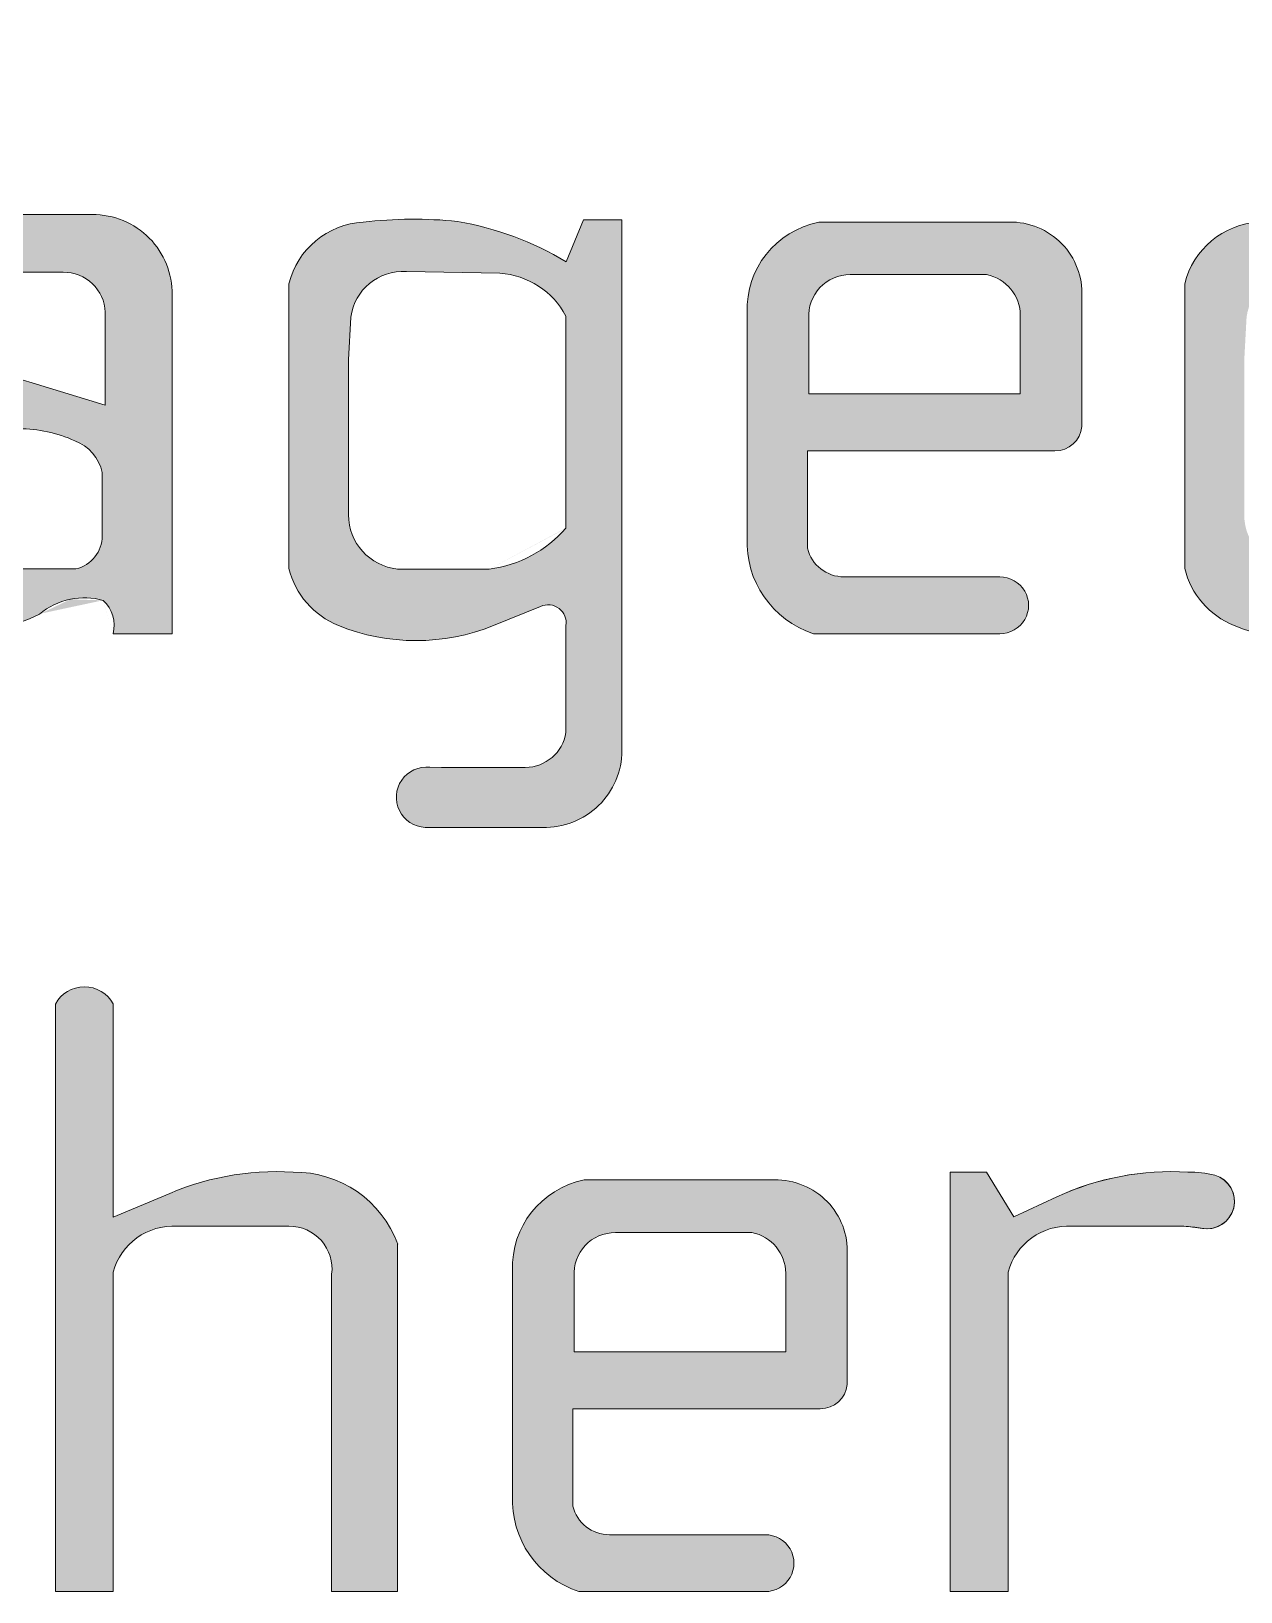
# Model space of a CAD drawing. Header units: millimetres. Extents: x 563728 to 564359, y 4765109 to 4765554.
# Drawn here: x 564248.04 to 564252.77, y 4765155.03 to 4765161.13 of the extents above; entities that cross this region are included whole.
import ezdxf

# ---------------------------------------------------------------- set-up
doc = ezdxf.new("R2010")
doc.units = ezdxf.units.MM
doc.layers.add('58 Formato plano y líneas de solape - Planoaren formatua eta gainjartze-marrak', color=7, linetype='Continuous', lineweight=0)

# ---------------------------------------------------------------- blocks, each defined once
blk = doc.blocks.new('DGN_COMPLEXSHAPE14')
at = {"layer": '58 Formato plano y líneas de solape - Planoaren formatua eta gainjartze-marrak', "color": 252, "linetype": 'Continuous', "lineweight": 0, "ltscale": 166.040103, "true_color": 0x878787}
for p, q in [((564252.5653, 4765156.6693), (564252.5653, 4765156.6693)), ((564252.0524, 4765156.5722), (564252.0524, 4765156.5722)), ((564252.1126, 4765156.458), (564252.1126, 4765156.458)), ((564252.1126, 4765156.458), (564252.5495, 4765156.458)), ((564252.5495, 4765156.458), (564252.5495, 4765156.458)), ((564251.8624, 4765156.278), (564251.8624, 4765156.278))]:
    blk.add_line(p, q, dxfattribs=at)
at = {"layer": '58 Formato plano y líneas de solape - Planoaren formatua eta gainjartze-marrak', "color": 252, "linetype": 'Continuous', "lineweight": 0, "ltscale": 166.040103, "true_color": 0x878787, "flags": 128}
blk.add_lwpolyline([(564252.0524, 4765156.5722), (564251.8842, 4765156.494), (564251.7779, 4765156.6685), (564251.636, 4765156.6685), (564251.636, 4765155.0288), (564251.8624, 4765155.0288), (564251.8624, 4765156.278)], dxfattribs=at)
at = {"layer": '58 Formato plano y líneas de solape - Planoaren formatua eta gainjartze-marrak', "color": 252, "linetype": 'Continuous', "lineweight": 0, "ltscale": 166.040103, "true_color": 0x878787}
for centre, major_axis, start_param, end_param in [((564252.501, 4765155.6336), (1.0522, 0), 1.509603, 2.011288), ((564252.5699, 4765156.246), (0.4293, 0), 1.333556, 1.581354), ((564252.639, 4765156.5548), (0.1088, 0), 4.565492, 7.55824), ((564252.0983, 4765156.2181), (0.2436, 0), 1.512136, 2.889942), ((564252.4881, 4765155.6975), (0.7736, 0), 1.395349, 1.491387)]:
    blk.add_ellipse(centre, major_axis=major_axis, ratio=0.986119, start_param=start_param, end_param=end_param, dxfattribs=at)
blk = doc.blocks.new('DGN_COMPLEXSHAPE15')
at = {"layer": '58 Formato plano y líneas de solape - Planoaren formatua eta gainjartze-marrak', "color": 252, "linetype": 'Continuous', "lineweight": 0, "ltscale": 166.040103, "true_color": 0x878787}
for p, q in [((564248.1371, 4765157.3265), (564248.1371, 4765157.3265)), ((564248.3635, 4765157.3269), (564248.3635, 4765157.3269)), ((564249.0665, 4765156.6693), (564249.0665, 4765156.6693)), ((564248.5541, 4765156.5724), (564248.5541, 4765156.5724)), ((564248.6137, 4765156.458), (564248.6137, 4765156.458)), ((564248.6137, 4765156.458), (564249.0506, 4765156.458)), ((564249.0506, 4765156.458), (564249.0506, 4765156.458)), ((564249.4755, 4765156.3875), (564249.4755, 4765156.3875)), ((564248.3635, 4765156.278), (564248.3635, 4765156.278)), ((564249.2174, 4765156.2701), (564249.2174, 4765156.2701))]:
    blk.add_line(p, q, dxfattribs=at)
at = {"layer": '58 Formato plano y líneas de solape - Planoaren formatua eta gainjartze-marrak', "color": 252, "linetype": 'Continuous', "lineweight": 0, "ltscale": 166.040103, "true_color": 0x878787, "flags": 128}
for points in [[(564248.1371, 4765157.3265), (564248.1371, 4765155.0288), (564248.3635, 4765155.0288), (564248.3635, 4765156.278)], [(564248.5541, 4765156.5724), (564248.3635, 4765156.4933), (564248.3635, 4765157.3269)], [(564249.2174, 4765156.2701), (564249.2174, 4765155.0288), (564249.4755, 4765155.0288), (564249.4755, 4765156.3875)]]:
    blk.add_lwpolyline(points, dxfattribs=at)
at = {"layer": '58 Formato plano y líneas de solape - Planoaren formatua eta gainjartze-marrak', "color": 252, "linetype": 'Continuous', "lineweight": 0, "ltscale": 166.040103, "true_color": 0x878787}
for centre, major_axis, start_param, end_param in [((564248.2504, 4765157.2677), (0.128, 0), 0.488164, 2.657216), ((564249.0021, 4765155.6336), (1.0522, 0), 1.509603, 2.010629), ((564249.071, 4765156.246), (0.4293, 0), 0.340954, 1.581354), ((564248.5994, 4765156.2181), (0.2436, 0), 1.512136, 2.889942), ((564249.0506, 4765156.292), (0.1683, 0), 6.150961, 7.853982)]:
    blk.add_ellipse(centre, major_axis=major_axis, ratio=0.986119, start_param=start_param, end_param=end_param, dxfattribs=at)
blk = doc.blocks.new('DWG_H0')
at = {"layer": '58 Formato plano y líneas de solape - Planoaren formatua eta gainjartze-marrak', "linetype": 'Continuous', "true_color": 0x878787}
h = blk.add_hatch(color=252, dxfattribs=at)
edge = h.paths.add_edge_path()
edge.add_line((130.8237, 49.1816), (130.8237, 49.1816))
edge.add_ellipse((130.7119, 49.1816), major_axis=(0.1118, 0), ratio=0.986119, start_angle=0, end_angle=180.77079)
edge.add_line((130.6001, 49.1801), (130.6001, 49.1801))
edge.add_line((130.6001, 49.1801), (130.6055, 48.3951))
edge.add_line((130.6055, 48.3951), (130.6055, 48.3951))
edge.add_ellipse((129.9707, 47.3696), major_axis=(1.2184, 0), ratio=0.986119, start_angle=58.60024, end_angle=80.07578)
edge.add_line((130.1806, 48.5531), (130.1806, 48.5531))
edge.add_ellipse((130.0083, 46.8936), major_axis=(1.6917, 0), ratio=0.986119, start_angle=84.151, end_angle=96.66462)
edge.add_ellipse((129.832, 48.2364), major_axis=(0.3191, 0), ratio=0.986119, start_angle=93.60144, end_angle=166.58581)
edge.add_line((129.5216, 48.3094), (129.5216, 48.3094))
edge.add_line((129.5216, 48.3094), (129.5216, 47.1961))
edge.add_line((129.5216, 47.1961), (129.5216, 47.1961))
edge.add_ellipse((129.8395, 47.2712), major_axis=(0.3269, 0), ratio=0.986119, start_angle=-166.52824, end_angle=-112.32214)
edge.add_ellipse((130.0185, 47.7012), major_axis=(0.7983, 0), ratio=0.986119, start_angle=-112.32214, end_angle=-67.67786)
edge.add_line((130.3217, 46.973), (130.3217, 46.973))
edge.add_line((130.3217, 46.973), (130.5054, 47.0473))
edge.add_line((130.5054, 47.0473), (130.5054, 47.0473))
edge.add_ellipse((130.5353, 46.9848), major_axis=(0.0701, 0), ratio=0.986119, start_angle=350.10263, end_angle=475.23874, ccw=False)
edge.add_line((130.6043, 46.973), (130.6043, 46.973))
edge.add_line((130.6043, 46.973), (130.6043, 46.9406))
edge.add_line((130.6043, 46.9406), (130.8237, 46.9406))
edge.add_line((130.8237, 46.9406), (130.8237, 49.1816))
edge = h.paths.add_edge_path(flags=0)
edge.add_line((130.6043, 47.354), (130.6043, 47.354))
edge.add_ellipse((130.3274, 47.5042), major_axis=(0.3159, 0), ratio=0.986119, start_angle=265.9503, end_angle=331.19632, ccw=False)
edge.add_line((130.3051, 47.1934), (130.3051, 47.1934))
edge.add_line((130.3051, 47.1934), (129.9459, 47.1934))
edge.add_line((129.9459, 47.1934), (129.9459, 47.1934))
edge.add_ellipse((129.9712, 47.4057), major_axis=(0.2168, 0), ratio=0.986119, start_angle=180, end_angle=263.31951, ccw=False)
edge.add_line((129.7544, 47.4057), (129.7544, 47.4057))
edge.add_line((129.7544, 47.4057), (129.7544, 48.0112))
edge.add_line((129.7544, 48.0112), (129.7635, 48.1791))
edge.add_line((129.7635, 48.1791), (129.7635, 48.1791))
edge.add_ellipse((129.9698, 48.1527), major_axis=(0.208, 0), ratio=0.986119, start_angle=446.93737, end_angle=532.59396, ccw=False)
edge.add_line((129.9809, 48.3575), (129.9809, 48.3575))
edge.add_line((129.9809, 48.3575), (130.3462, 48.3505))
edge.add_line((130.3462, 48.3505), (130.3462, 48.3505))
edge.add_ellipse((130.3244, 48.0407), major_axis=(0.3149, 0), ratio=0.986119, start_angle=387.25438, end_angle=446.02234, ccw=False)
edge.add_line((130.6043, 48.1829), (130.6043, 48.1829))
edge.add_line((130.6043, 48.1829), (130.6043, 47.354))
h = blk.add_hatch(color=252, dxfattribs=at)
edge = h.paths.add_edge_path()
edge.add_line((127.1029, 48.3951), (127.1029, 48.3951))
edge.add_ellipse((126.4681, 47.3696), major_axis=(1.2184, 0), ratio=0.986119, start_angle=58.60024, end_angle=80.07578)
edge.add_line((126.6781, 48.5531), (126.6781, 48.5531))
edge.add_ellipse((126.5057, 46.8936), major_axis=(1.6917, 0), ratio=0.986119, start_angle=84.151, end_angle=96.66462)
edge.add_ellipse((126.3294, 48.2364), major_axis=(0.3191, 0), ratio=0.986119, start_angle=93.60144, end_angle=166.58581)
edge.add_line((126.019, 48.3094), (126.019, 48.3094))
edge.add_line((126.019, 48.3094), (126.019, 47.1961))
edge.add_line((126.019, 47.1961), (126.019, 47.1961))
edge.add_ellipse((126.3369, 47.2712), major_axis=(0.3269, 0), ratio=0.986119, start_angle=-166.52824, end_angle=-112.32214)
edge.add_ellipse((126.5159, 47.7012), major_axis=(0.7983, 0), ratio=0.986119, start_angle=-112.32214, end_angle=-67.67786)
edge.add_line((126.8191, 46.973), (126.8191, 46.973))
edge.add_line((126.8191, 46.973), (127.0028, 47.0473))
edge.add_line((127.0028, 47.0473), (127.0028, 47.0473))
edge.add_ellipse((127.0327, 46.9848), major_axis=(0.0701, 0), ratio=0.986119, start_angle=350.10263, end_angle=475.23874, ccw=False)
edge.add_line((127.1017, 46.973), (127.1017, 46.973))
edge.add_line((127.1017, 46.973), (127.1017, 46.5543))
edge.add_line((127.1017, 46.5543), (127.1017, 46.5543))
edge.add_ellipse((126.943, 46.5762), major_axis=(0.1602, 0), ratio=0.986119, start_angle=270, end_angle=352.05757, ccw=False)
edge.add_line((126.943, 46.4182), (126.943, 46.4182))
edge.add_line((126.943, 46.4182), (126.6154, 46.4182))
edge.add_line((126.6154, 46.4182), (126.5697, 46.4192))
edge.add_line((126.5697, 46.4192), (126.5697, 46.4192))
edge.add_ellipse((126.559, 46.3012), major_axis=(0.1201, 0), ratio=0.986119, start_angle=84.86516, end_angle=266.4709)
edge.add_line((126.5516, 46.183), (126.5516, 46.183))
edge.add_line((126.5516, 46.183), (127.0112, 46.183))
edge.add_line((127.0112, 46.183), (127.0112, 46.183))
edge.add_ellipse((127.0166, 46.4832), major_axis=(0.3045, 0), ratio=0.986119, start_angle=-91.01559, end_angle=0)
edge.add_line((127.3211, 46.4832), (127.3211, 46.4832))
edge.add_line((127.3211, 46.4832), (127.3211, 48.5592))
edge.add_line((127.3211, 48.5592), (127.1713, 48.5592))
edge.add_line((127.1713, 48.5592), (127.1029, 48.3951))
edge = h.paths.add_edge_path(flags=0)
edge.add_line((126.2609, 48.1791), (126.2609, 48.1791))
edge.add_ellipse((126.4672, 48.1527), major_axis=(0.208, 0), ratio=0.986119, start_angle=446.93737, end_angle=532.59396, ccw=False)
edge.add_line((126.4784, 48.3575), (126.4784, 48.3575))
edge.add_line((126.4784, 48.3575), (126.8436, 48.3505))
edge.add_line((126.8436, 48.3505), (126.8436, 48.3505))
edge.add_ellipse((126.8218, 48.0407), major_axis=(0.3149, 0), ratio=0.986119, start_angle=387.25438, end_angle=446.02234, ccw=False)
edge.add_line((127.1017, 48.1829), (127.1017, 48.1829))
edge.add_line((127.1017, 48.1829), (127.1017, 47.354))
edge.add_line((127.1017, 47.354), (127.1017, 47.354))
edge.add_ellipse((126.7431, 47.6523), major_axis=(0.4691, 0), ratio=0.986119, start_angle=277.28571, end_angle=319.86091, ccw=False)
edge.add_line((126.8025, 47.1934), (126.8025, 47.1934))
edge.add_line((126.8025, 47.1934), (126.4434, 47.1934))
edge.add_line((126.4434, 47.1934), (126.4434, 47.1934))
edge.add_ellipse((126.4686, 47.4057), major_axis=(0.2168, 0), ratio=0.986119, start_angle=180, end_angle=263.31951, ccw=False)
edge.add_line((126.2518, 47.4057), (126.2518, 47.4057))
edge.add_line((126.2518, 47.4057), (126.2518, 48.0112))
edge.add_line((126.2518, 48.0112), (126.2609, 48.1791))
h = blk.add_hatch(color=252, dxfattribs=at)
edge = h.paths.add_edge_path()
edge.add_line((129.1196, 48.2739), (129.1196, 48.2739))
edge.add_ellipse((128.8387, 48.2739), major_axis=(0.2808, 0), ratio=0.986119, start_angle=0, end_angle=93.63234)
edge.add_line((128.8209, 48.5502), (128.8209, 48.5502))
edge.add_line((128.8209, 48.5502), (128.0909, 48.5502))
edge.add_line((128.0909, 48.5502), (128.0909, 48.5502))
edge.add_ellipse((128.1617, 48.2113), major_axis=(0.351, 0), ratio=0.986119, start_angle=-258.36802, end_angle=-177.57061)
edge.add_line((127.8111, 48.1966), (127.8111, 48.1966))
edge.add_line((127.8111, 48.1966), (127.8111, 47.316))
edge.add_line((127.8111, 47.316), (127.8111, 47.316))
edge.add_ellipse((128.1921, 47.2972), major_axis=(0.3815, 0), ratio=0.986119, start_angle=-182.86094, end_angle=-108.59208)
edge.add_line((128.0705, 46.9406), (128.0705, 46.9406))
edge.add_line((128.0705, 46.9406), (128.7983, 46.9406))
edge.add_line((128.7983, 46.9406), (128.7983, 46.9406))
edge.add_ellipse((128.7983, 47.0519), major_axis=(0.1129, 0), ratio=0.986119, start_angle=-90, end_angle=90)
edge.add_line((128.7983, 47.1631), (128.7983, 47.1631))
edge.add_line((128.7983, 47.1631), (128.1898, 47.1631))
edge.add_line((128.1898, 47.1631), (128.1898, 47.1631))
edge.add_ellipse((128.1898, 47.3082), major_axis=(0.1471, 0), ratio=0.986119, start_angle=193.31612, end_angle=270, ccw=False)
edge.add_line((128.0466, 47.2748), (128.0466, 47.2748))
edge.add_line((128.0466, 47.2748), (128.0466, 47.6557))
edge.add_line((128.0466, 47.6557), (129.014, 47.6557))
edge.add_line((129.014, 47.6557), (129.014, 47.6557))
edge.add_ellipse((129.014, 47.7603), major_axis=(0.106, 0), ratio=0.986119, start_angle=-90, end_angle=-5.18022)
edge.add_line((129.1196, 47.7508), (129.1196, 47.7508))
edge.add_line((129.1196, 47.7508), (129.1196, 48.2739))
edge = h.paths.add_edge_path(flags=0)
edge.add_line((128.0519, 48.1739), (128.0519, 48.1739))
edge.add_ellipse((128.2137, 48.1851), major_axis=(0.1622, 0), ratio=0.986119, start_angle=90, end_angle=184.03841, ccw=False)
edge.add_line((128.2137, 48.3451), (128.2137, 48.3451))
edge.add_line((128.2137, 48.3451), (128.747, 48.3451))
edge.add_line((128.747, 48.3451), (128.747, 48.3451))
edge.add_ellipse((128.7138, 48.1857), major_axis=(0.165, 0), ratio=0.986119, start_angle=360, end_angle=438.3989, ccw=False)
edge.add_line((128.8789, 48.1857), (128.8789, 48.1857))
edge.add_line((128.8789, 48.1857), (128.8789, 47.8787))
edge.add_line((128.8789, 47.8787), (128.0519, 47.8787))
edge.add_line((128.0519, 47.8787), (128.0519, 48.1739))
h = blk.add_hatch(color=252, dxfattribs=at)
edge = h.paths.add_edge_path()
edge.add_line((125.3321, 44.4442), (125.3321, 44.4442))
edge.add_ellipse((125.568, 44.3844), major_axis=(0.2436, 0), ratio=0.986119, start_angle=446.63902, end_angle=525.5815, ccw=False)
edge.add_line((125.5823, 44.6242), (125.5823, 44.6242))
edge.add_line((125.5823, 44.6242), (126.0192, 44.6242))
edge.add_line((126.0192, 44.6242), (126.0192, 44.6242))
edge.add_ellipse((126.0192, 44.4582), major_axis=(0.1683, 0), ratio=0.986119, start_angle=352.42413, end_angle=450, ccw=False)
edge.add_line((126.186, 44.4363), (126.186, 44.4363))
edge.add_line((126.186, 44.4363), (126.186, 43.195))
edge.add_line((126.186, 43.195), (126.4442, 43.195))
edge.add_line((126.4442, 43.195), (126.4442, 44.5537))
edge.add_line((126.4442, 44.5537), (126.4442, 44.5537))
edge.add_ellipse((126.0396, 44.4122), major_axis=(0.4293, 0), ratio=0.986119, start_angle=19.53523, end_angle=90.60489)
edge.add_line((126.0351, 44.8355), (126.0351, 44.8355))
edge.add_ellipse((125.9707, 43.7998), major_axis=(1.0522, 0), ratio=0.986119, start_angle=86.49389, end_angle=115.20054)
edge.add_line((125.5227, 44.7387), (125.5227, 44.7387))
edge.add_line((125.5227, 44.7387), (125.3321, 44.6595))
edge.add_line((125.3321, 44.6595), (125.3321, 45.4931))
edge.add_line((125.3321, 45.4931), (125.3321, 45.4931))
edge.add_ellipse((125.219, 45.4339), major_axis=(0.128, 0), ratio=0.986119, start_angle=27.96973, end_angle=152.24725)
edge.add_line((125.1057, 45.4927), (125.1057, 45.4927))
edge.add_line((125.1057, 45.4927), (125.1057, 43.195))
edge.add_line((125.1057, 43.195), (125.3321, 43.195))
edge.add_line((125.3321, 43.195), (125.3321, 44.4442))
h = blk.add_hatch(color=252, dxfattribs=at)
edge = h.paths.add_edge_path()
edge.add_line((128.2021, 44.5283), (128.2021, 44.5283))
edge.add_ellipse((127.9212, 44.5283), major_axis=(0.2808, 0), ratio=0.986119, start_angle=0, end_angle=93.63234)
edge.add_line((127.9034, 44.8047), (127.9034, 44.8047))
edge.add_line((127.9034, 44.8047), (127.1734, 44.8047))
edge.add_line((127.1734, 44.8047), (127.1734, 44.8047))
edge.add_ellipse((127.2442, 44.4657), major_axis=(0.351, 0), ratio=0.986119, start_angle=101.63198, end_angle=182.42939)
edge.add_line((126.8936, 44.451), (126.8936, 44.451))
edge.add_line((126.8936, 44.451), (126.8936, 43.5704))
edge.add_line((126.8936, 43.5704), (126.8936, 43.5704))
edge.add_ellipse((127.2746, 43.5516), major_axis=(0.3815, 0), ratio=0.986119, start_angle=177.13906, end_angle=251.40792)
edge.add_line((127.153, 43.195), (127.153, 43.195))
edge.add_line((127.153, 43.195), (127.8808, 43.195))
edge.add_line((127.8808, 43.195), (127.8808, 43.195))
edge.add_ellipse((127.8808, 43.3063), major_axis=(0.1129, 0), ratio=0.986119, start_angle=-90, end_angle=90)
edge.add_line((127.8808, 43.4176), (127.8808, 43.4176))
edge.add_line((127.8808, 43.4176), (127.2723, 43.4176))
edge.add_line((127.2723, 43.4176), (127.2723, 43.4176))
edge.add_ellipse((127.2723, 43.5627), major_axis=(0.1471, 0), ratio=0.986119, start_angle=193.31612, end_angle=270, ccw=False)
edge.add_line((127.1291, 43.5292), (127.1291, 43.5292))
edge.add_line((127.1291, 43.5292), (127.1291, 43.9101))
edge.add_line((127.1291, 43.9101), (128.0965, 43.9101))
edge.add_line((128.0965, 43.9101), (128.0965, 43.9101))
edge.add_ellipse((128.0965, 44.0147), major_axis=(0.106, 0), ratio=0.986119, start_angle=-90, end_angle=-5.18022)
edge.add_line((128.2021, 44.0052), (128.2021, 44.0052))
edge.add_line((128.2021, 44.0052), (128.2021, 44.5283))
edge = h.paths.add_edge_path(flags=0)
edge.add_line((127.1344, 44.4283), (127.1344, 44.4283))
edge.add_ellipse((127.2962, 44.4396), major_axis=(0.1622, 0), ratio=0.986119, start_angle=90, end_angle=184.03841, ccw=False)
edge.add_line((127.2962, 44.5995), (127.2962, 44.5995))
edge.add_line((127.2962, 44.5995), (127.8295, 44.5995))
edge.add_line((127.8295, 44.5995), (127.8295, 44.5995))
edge.add_ellipse((127.7963, 44.4401), major_axis=(0.165, 0), ratio=0.986119, start_angle=360, end_angle=438.3989, ccw=False)
edge.add_line((127.9614, 44.4401), (127.9614, 44.4401))
edge.add_line((127.9614, 44.4401), (127.9614, 44.1331))
edge.add_line((127.9614, 44.1331), (127.1344, 44.1331))
edge.add_line((127.1344, 44.1331), (127.1344, 44.4283))
h = blk.add_hatch(color=252, dxfattribs=at)
edge = h.paths.add_edge_path()
edge.add_line((128.831, 44.4442), (128.831, 44.4442))
edge.add_ellipse((129.0669, 44.3844), major_axis=(0.2436, 0), ratio=0.986119, start_angle=446.63902, end_angle=525.5815, ccw=False)
edge.add_line((129.0812, 44.6242), (129.0812, 44.6242))
edge.add_line((129.0812, 44.6242), (129.5181, 44.6242))
edge.add_line((129.5181, 44.6242), (129.5181, 44.6242))
edge.add_ellipse((129.4567, 43.8637), major_axis=(0.7736, 0), ratio=0.986119, start_angle=439.94759, end_angle=445.4502, ccw=False)
edge.add_ellipse((129.6077, 44.721), major_axis=(0.1088, 0), ratio=0.986119, start_angle=-98.41659, end_angle=73.05526)
edge.add_ellipse((129.5385, 44.4122), major_axis=(0.4293, 0), ratio=0.986119, start_angle=76.40715, end_angle=90.60489)
edge.add_line((129.534, 44.8355), (129.534, 44.8355))
edge.add_ellipse((129.4696, 43.7998), major_axis=(1.0522, 0), ratio=0.986119, start_angle=86.49389, end_angle=115.23831)
edge.add_line((129.021, 44.7384), (129.021, 44.7384))
edge.add_line((129.021, 44.7384), (128.8528, 44.6602))
edge.add_line((128.8528, 44.6602), (128.7466, 44.8347))
edge.add_line((128.7466, 44.8347), (128.6046, 44.8347))
edge.add_line((128.6046, 44.8347), (128.6046, 43.195))
edge.add_line((128.6046, 43.195), (128.831, 43.195))
edge.add_line((128.831, 43.195), (128.831, 44.4442))
at = {"layer": '58 Formato plano y líneas de solape - Planoaren formatua eta gainjartze-marrak', "color": 252, "linetype": 'Continuous', "lineweight": 0, "ltscale": 166.040103, "true_color": 0x878787}
for name in ['DGN_COMPLEXSHAPE15', 'DGN_COMPLEXSHAPE14']:
    blk.add_blockref(name, (-564123.0314, -4765111.8338), dxfattribs=at)
blk = doc.blocks.new('DWG_H01')
at = {"layer": '58 Formato plano y líneas de solape - Planoaren formatua eta gainjartze-marrak', "linetype": 'Continuous', "true_color": 0x878787}
h = blk.add_hatch(color=252, dxfattribs=at)
edge = h.paths.add_edge_path()
edge.add_line((125.5619, 48.2662), (125.5619, 48.2662))
edge.add_ellipse((125.2502, 48.2728), major_axis=(0.3118, 0), ratio=0.986119, start_angle=-1.23397, end_angle=90)
edge.add_line((125.2502, 48.5802), (125.2502, 48.5802))
edge.add_line((125.2502, 48.5802), (124.4741, 48.5802))
edge.add_line((124.4741, 48.5802), (124.4741, 48.5802))
edge.add_ellipse((124.47, 48.4675), major_axis=(0.1144, 0), ratio=0.986119, start_angle=87.95161, end_angle=271.13678)
edge.add_line((124.4723, 48.3546), (124.4723, 48.3546))
edge.add_line((124.4723, 48.3546), (125.1357, 48.3546))
edge.add_line((125.1357, 48.3546), (125.1357, 48.3546))
edge.add_ellipse((125.1357, 48.1914), major_axis=(0.1655, 0), ratio=0.986119, start_angle=362.29933, end_angle=450, ccw=False)
edge.add_line((125.3011, 48.1979), (125.3011, 48.1979))
edge.add_line((125.3011, 48.1979), (125.3011, 47.8344))
edge.add_line((125.3011, 47.8344), (125.0148, 47.9222))
edge.add_line((125.0148, 47.9222), (125.0148, 47.9222))
edge.add_ellipse((124.7349, 47.0342), major_axis=(0.943, 0), ratio=0.986119, start_angle=72.73346, end_angle=107.26654)
edge.add_ellipse((124.563, 47.5798), major_axis=(0.3636, 0), ratio=0.986119, start_angle=107.26654, end_angle=168.2665)
edge.add_line((124.207, 47.6527), (124.207, 47.6527))
edge.add_ellipse((125.2576, 47.4375), major_axis=(1.0731, 0), ratio=0.986119, start_angle=168.2665, end_angle=191.7335)
edge.add_ellipse((124.5886, 47.3005), major_axis=(0.3898, 0), ratio=0.986119, start_angle=-168.2665, end_angle=-124.06928)
edge.add_line((124.3703, 46.9821), (124.3703, 46.9821))
edge.add_ellipse((124.6652, 47.7713), major_axis=(0.8529, 0), ratio=0.986119, start_angle=-110.23019, end_angle=-63.6492)
edge.add_line((125.0438, 47.0176), (125.0438, 47.0176))
edge.add_ellipse((125.2197, 46.8122), major_axis=(0.2726, 0), ratio=0.986119, start_angle=461.71735, end_angle=490.1899, ccw=False)
edge.add_ellipse((125.2197, 46.8122), major_axis=(0.2726, 0), ratio=0.986119, start_angle=434.44434, end_angle=461.71735, ccw=False)
edge.add_line((125.2928, 47.0712), (125.2928, 47.0712))
edge.add_ellipse((125.1982, 46.9733), major_axis=(0.1371, 0), ratio=0.986119, start_angle=346.00016, end_angle=406.3824, ccw=False)
edge.add_line((125.3313, 46.9406), (125.3313, 46.9406))
edge.add_line((125.3313, 46.9406), (125.5619, 46.9406))
edge.add_line((125.5619, 46.9406), (125.5619, 48.2662))
edge = h.paths.add_edge_path(flags=0)
edge.add_line((125.2891, 47.5716), (125.2891, 47.5716))
edge.add_line((125.2891, 47.5716), (125.2891, 47.3235))
edge.add_line((125.2891, 47.3235), (125.2891, 47.3235))
edge.add_ellipse((125.1542, 47.3235), major_axis=(0.1349, 0), ratio=0.986119, start_angle=283.7871, end_angle=360, ccw=False)
edge.add_line((125.1864, 47.1943), (125.1864, 47.1943))
edge.add_line((125.1864, 47.1943), (124.6674, 47.1943))
edge.add_line((124.6674, 47.1943), (124.6674, 47.1943))
edge.add_ellipse((124.6367, 47.393), major_axis=(0.2039, 0), ratio=0.986119, start_angle=206.50642, end_angle=278.67732, ccw=False)
edge.add_line((124.4542, 47.3033), (124.4542, 47.3033))
edge.add_line((124.4542, 47.3033), (124.4542, 47.5988))
edge.add_line((124.4542, 47.5988), (124.4542, 47.5988))
edge.add_ellipse((124.6719, 47.5103), major_axis=(0.2355, 0), ratio=0.986119, start_angle=449.51466, end_angle=517.60469, ccw=False)
edge.add_line((124.6739, 47.7425), (124.6739, 47.7425))
edge.add_line((124.6739, 47.7425), (124.9632, 47.7425))
edge.add_line((124.9632, 47.7425), (124.9632, 47.7425))
edge.add_ellipse((124.9632, 47.228), major_axis=(0.5217, 0), ratio=0.986119, start_angle=425.25796, end_angle=450, ccw=False)
edge.add_ellipse((125.1191, 47.5351), major_axis=(0.174, 0), ratio=0.986119, start_angle=372.25609, end_angle=428.95681, ccw=False)
blk = doc.blocks.new('DGN_COMPLEXSHAPE24')
at = {"layer": '58 Formato plano y líneas de solape - Planoaren formatua eta gainjartze-marrak', "color": 252, "linetype": 'Continuous', "lineweight": 0, "ltscale": 166.040103, "true_color": 0x878787}
for p, q in [((564247.5055, 4765160.414), (564247.5055, 4765160.414)), ((564248.2816, 4765160.414), (564248.2816, 4765160.414)), ((564247.4991, 4765160.1884), (564247.4991, 4765160.1884)), ((564248.1671, 4765160.1884), (564248.1671, 4765160.1884)), ((564248.5933, 4765160.1), (564248.5933, 4765160.1)), ((564248.3325, 4765160.0317), (564248.3325, 4765160.0317)), ((564248.0462, 4765159.756), (564248.0462, 4765159.756)), ((564247.2383, 4765159.4865), (564247.2383, 4765159.4865)), ((564248.3242, 4765158.905), (564248.3242, 4765158.905)), ((564247.4016, 4765158.8158), (564247.4016, 4765158.8158)), ((564248.0752, 4765158.8514), (564248.0752, 4765158.8514)), ((564248.3627, 4765158.7744), (564248.3627, 4765158.7744))]:
    blk.add_line(p, q, dxfattribs=at)
at = {"layer": '58 Formato plano y líneas de solape - Planoaren formatua eta gainjartze-marrak', "color": 252, "linetype": 'Continuous', "lineweight": 0, "ltscale": 166.040103, "true_color": 0x878787, "flags": 128}
for points in [[(564248.2816, 4765160.414), (564247.5055, 4765160.414)], [(564247.4991, 4765160.1884), (564248.1671, 4765160.1884)], [(564248.3627, 4765158.7744), (564248.5933, 4765158.7744), (564248.5933, 4765160.1)], [(564248.3325, 4765160.0317), (564248.3325, 4765159.6682), (564248.0462, 4765159.756)]]:
    blk.add_lwpolyline(points, dxfattribs=at)
at = {"layer": '58 Formato plano y líneas de solape - Planoaren formatua eta gainjartze-marrak', "color": 252, "linetype": 'Continuous', "lineweight": 0, "ltscale": 166.040103, "true_color": 0x878787}
for centre, major_axis, start_param, end_param in [((564247.5014, 4765160.3012), (0.1144, 0), 1.535045, 4.692549), ((564248.2816, 4765160.1066), (0.3118, 0), 6.261649, 7.853982), ((564248.1671, 4765160.0252), (0.1655, 0), 0.040131, 1.570796), ((564247.7663, 4765158.868), (0.943, 0), 1.269438, 1.872154), ((564247.5943, 4765159.4136), (0.3636, 0), 1.872154, 2.936804), ((564248.289, 4765159.2713), (1.0731, 0), 2.936804, 3.346381), ((564247.62, 4765159.1343), (0.3898, 0), 3.346381, 4.117768), ((564248.2511, 4765158.646), (0.2726, 0), 1.775303, 2.272242), ((564248.2511, 4765158.646), (0.2726, 0), 1.299299, 1.775303), ((564248.2296, 4765158.8071), (0.1371, 0), 6.038842, 7.092711), ((564247.6966, 4765159.605), (0.8529, 0), 4.359306, 5.172297)]:
    blk.add_ellipse(centre, major_axis=major_axis, ratio=0.986119, start_param=start_param, end_param=end_param, dxfattribs=at)
blk = doc.blocks.new('DGN_COMPLEXCHAIN2')
at = {"layer": '58 Formato plano y líneas de solape - Planoaren formatua eta gainjartze-marrak', "color": 252, "linetype": 'Continuous', "lineweight": 0, "ltscale": 166.040103, "true_color": 0x878787}
for p, q in [((564247.9946, 4765159.5763), (564247.9946, 4765159.5763)), ((564247.4856, 4765159.4326), (564247.4856, 4765159.4326)), ((564248.3205, 4765159.4054), (564248.3205, 4765159.4054)), ((564247.4856, 4765159.1371), (564247.4856, 4765159.1371)), ((564248.3205, 4765159.1573), (564248.3205, 4765159.1573)), ((564247.6988, 4765159.0281), (564247.6988, 4765159.0281)), ((564248.2177, 4765159.0281), (564248.2177, 4765159.0281))]:
    blk.add_line(p, q, dxfattribs=at)
at = {"layer": '58 Formato plano y líneas de solape - Planoaren formatua eta gainjartze-marrak', "color": 252, "linetype": 'Continuous', "lineweight": 0, "ltscale": 166.040103, "true_color": 0x878787, "flags": 128}
for points in [[(564247.7053, 4765159.5763), (564247.9946, 4765159.5763)], [(564247.4856, 4765159.1371), (564247.4856, 4765159.4326)], [(564248.3205, 4765159.4054), (564248.3205, 4765159.1573)], [(564248.2177, 4765159.0281), (564247.6988, 4765159.0281)]]:
    blk.add_lwpolyline(points, dxfattribs=at)
at = {"layer": '58 Formato plano y líneas de solape - Planoaren formatua eta gainjartze-marrak', "color": 252, "linetype": 'Continuous', "lineweight": 0, "ltscale": 166.040103, "true_color": 0x878787}
for centre, major_axis, start_param, end_param in [((564247.7033, 4765159.3441), (0.2355, 0), 1.562326, 2.750721), ((564247.9946, 4765159.0618), (0.5217, 0), 1.138966, 1.570796), ((564248.1505, 4765159.3689), (0.174, 0), 0.213909, 1.203523), ((564247.668, 4765159.2268), (0.2039, 0), 3.604217, 4.863837), ((564248.1856, 4765159.1573), (0.1349, 0), 4.953019, 6.283185)]:
    blk.add_ellipse(centre, major_axis=major_axis, ratio=0.986119, start_param=start_param, end_param=end_param, dxfattribs=at)
blk = doc.blocks.new('DGN_COMPLEXCHAIN3')
at = {"layer": '58 Formato plano y líneas de solape - Planoaren formatua eta gainjartze-marrak', "color": 252, "linetype": 'Continuous', "lineweight": 0, "ltscale": 166.040103, "true_color": 0x878787}
for p, q in [((564249.5097, 4765160.1913), (564249.5097, 4765160.1913)), ((564249.875, 4765160.1843), (564249.875, 4765160.1843)), ((564249.2923, 4765160.0129), (564249.2923, 4765160.0129)), ((564250.1331, 4765160.0167), (564250.1331, 4765160.0167)), ((564249.2832, 4765159.2395), (564249.2832, 4765159.2395)), ((564250.1331, 4765159.1878), (564250.1331, 4765159.1878)), ((564249.4747, 4765159.0272), (564249.4747, 4765159.0272)), ((564249.8339, 4765159.0272), (564249.8339, 4765159.0272))]:
    blk.add_line(p, q, dxfattribs=at)
at = {"layer": '58 Formato plano y líneas de solape - Planoaren formatua eta gainjartze-marrak', "color": 252, "linetype": 'Continuous', "lineweight": 0, "ltscale": 166.040103, "true_color": 0x878787, "flags": 128}
for points in [[(564249.875, 4765160.1843), (564249.5097, 4765160.1913)], [(564249.2923, 4765160.0129), (564249.2832, 4765159.845)], [(564250.1331, 4765159.1878), (564250.1331, 4765160.0167)], [(564249.2832, 4765159.845), (564249.2832, 4765159.2395)], [(564249.4747, 4765159.0272), (564249.8339, 4765159.0272)]]:
    blk.add_lwpolyline(points, dxfattribs=at)
at = {"layer": '58 Formato plano y líneas de solape - Planoaren formatua eta gainjartze-marrak', "color": 252, "linetype": 'Continuous', "lineweight": 0, "ltscale": 166.040103, "true_color": 0x878787}
for centre, major_axis, start_param, end_param in [((564249.4986, 4765159.9865), (0.208, 0), 1.517343, 3.012333), ((564249.8532, 4765159.8745), (0.3149, 0), 0.475679, 1.501373), ((564249.5, 4765159.2395), (0.2168, 0), 3.141593, 4.595792), ((564249.7744, 4765159.4861), (0.4691, 0), 4.839549, 5.582626)]:
    blk.add_ellipse(centre, major_axis=major_axis, ratio=0.986119, start_param=start_param, end_param=end_param, dxfattribs=at)
blk = doc.blocks.new('DGN_COMPLEXSHAPE25')
at = {"layer": '58 Formato plano y líneas de solape - Planoaren formatua eta gainjartze-marrak', "color": 252, "linetype": 'Continuous', "lineweight": 0, "ltscale": 166.040103, "true_color": 0x878787}
for p, q in [((564249.7094, 4765160.3869), (564249.7094, 4765160.3869)), ((564250.1343, 4765160.2289), (564250.1343, 4765160.2289)), ((564249.0504, 4765160.1432), (564249.0504, 4765160.1432)), ((564249.0504, 4765159.0299), (564249.0504, 4765159.0299)), ((564250.0342, 4765158.8811), (564250.0342, 4765158.8811)), ((564249.8505, 4765158.8068), (564249.8505, 4765158.8068)), ((564250.1331, 4765158.8068), (564250.1331, 4765158.8068)), ((564250.1331, 4765158.3881), (564250.1331, 4765158.3881)), ((564250.3525, 4765158.317), (564250.3525, 4765158.317)), ((564249.6011, 4765158.253), (564249.6011, 4765158.253)), ((564249.9744, 4765158.252), (564249.9744, 4765158.252)), ((564249.583, 4765158.0168), (564249.583, 4765158.0168)), ((564250.0426, 4765158.0168), (564250.0426, 4765158.0168))]:
    blk.add_line(p, q, dxfattribs=at)
at = {"layer": '58 Formato plano y líneas de solape - Planoaren formatua eta gainjartze-marrak', "color": 252, "linetype": 'Continuous', "lineweight": 0, "ltscale": 166.040103, "true_color": 0x878787, "flags": 128}
for points in [[(564250.1343, 4765160.2289), (564250.2027, 4765160.3929), (564250.3525, 4765160.3929), (564250.3525, 4765158.317)], [(564249.0504, 4765159.0299), (564249.0504, 4765160.1432)], [(564250.0342, 4765158.8811), (564249.8505, 4765158.8068)], [(564250.1331, 4765158.3881), (564250.1331, 4765158.8068)], [(564249.6011, 4765158.253), (564249.6467, 4765158.252)], [(564249.6467, 4765158.252), (564249.9744, 4765158.252)], [(564250.0426, 4765158.0168), (564249.583, 4765158.0168)]]:
    blk.add_lwpolyline(points, dxfattribs=at)
at = {"layer": '58 Formato plano y líneas de solape - Planoaren formatua eta gainjartze-marrak', "color": 252, "linetype": 'Continuous', "lineweight": 0, "ltscale": 166.040103, "true_color": 0x878787}
for centre, major_axis, start_param, end_param in [((564249.5371, 4765158.7274), (1.6917, 0), 1.468712, 1.687116), ((564249.4995, 4765159.2034), (1.2184, 0), 1.022767, 1.397586), ((564249.3608, 4765160.0702), (0.3191, 0), 1.633653, 2.907471), ((564249.3683, 4765159.105), (0.3269, 0), 3.376719, 4.322794), ((564250.0641, 4765158.8186), (0.0701, 0), 6.110444, 8.294481), ((564249.5473, 4765159.535), (0.7983, 0), 4.322794, 5.101984), ((564249.9744, 4765158.41), (0.1602, 0), 4.712389, 6.144564), ((564250.048, 4765158.317), (0.3045, 0), 4.694664, 6.283185), ((564249.5904, 4765158.135), (0.1201, 0), 1.481176, 4.650795)]:
    blk.add_ellipse(centre, major_axis=major_axis, ratio=0.986119, start_param=start_param, end_param=end_param, dxfattribs=at)
blk = doc.blocks.new('DGN_COMPLEXCHAIN4')
at = {"layer": '58 Formato plano y líneas de solape - Planoaren formatua eta gainjartze-marrak', "color": 252, "linetype": 'Continuous', "lineweight": 0, "ltscale": 166.040103, "true_color": 0x878787}
for p, q in [((564251.245, 4765160.1789), (564251.245, 4765160.1789)), ((564251.7784, 4765160.1789), (564251.7784, 4765160.1789)), ((564251.9102, 4765160.0195), (564251.9102, 4765160.0195))]:
    blk.add_line(p, q, dxfattribs=at)
at = {"layer": '58 Formato plano y líneas de solape - Planoaren formatua eta gainjartze-marrak', "color": 252, "linetype": 'Continuous', "lineweight": 0, "ltscale": 166.040103, "true_color": 0x878787, "flags": 128}
for points in [[(564251.7784, 4765160.1789), (564251.245, 4765160.1789)], [(564251.0832, 4765160.0076), (564251.0832, 4765159.7124), (564251.9102, 4765159.7124), (564251.9102, 4765160.0195)]]:
    blk.add_lwpolyline(points, dxfattribs=at)
at = {"layer": '58 Formato plano y líneas de solape - Planoaren formatua eta gainjartze-marrak', "color": 252, "linetype": 'Continuous', "lineweight": 0, "ltscale": 166.040103, "true_color": 0x878787}
for centre, major_axis, start_param, end_param in [((564251.245, 4765160.0189), (0.1622, 0), 1.570796, 3.212076), ((564251.7452, 4765160.0195), (0.165, 0), 0, 1.368319)]:
    blk.add_ellipse(centre, major_axis=major_axis, ratio=0.986119, start_param=start_param, end_param=end_param, dxfattribs=at)
blk = doc.blocks.new('DGN_COMPLEXCHAIN5')
at = {"layer": '58 Formato plano y líneas de solape - Planoaren formatua eta gainjartze-marrak', "color": 252, "linetype": 'Continuous', "lineweight": 0, "ltscale": 166.040103, "true_color": 0x878787}
for p, q in [((564251.1223, 4765160.384), (564251.1223, 4765160.384)), ((564251.8523, 4765160.384), (564251.8523, 4765160.384)), ((564252.1509, 4765160.1077), (564252.1509, 4765160.1077)), ((564250.8424, 4765160.0304), (564250.8424, 4765160.0304)), ((564252.1509, 4765159.5846), (564252.1509, 4765159.5846)), ((564252.0454, 4765159.4895), (564252.0454, 4765159.4895)), ((564250.8424, 4765159.1497), (564250.8424, 4765159.1497)), ((564251.078, 4765159.1086), (564251.078, 4765159.1086)), ((564251.2212, 4765158.9969), (564251.2212, 4765158.9969)), ((564251.8296, 4765158.9969), (564251.8296, 4765158.9969)), ((564251.1018, 4765158.7744), (564251.1018, 4765158.7744)), ((564251.8296, 4765158.7744), (564251.8296, 4765158.7744))]:
    blk.add_line(p, q, dxfattribs=at)
at = {"layer": '58 Formato plano y líneas de solape - Planoaren formatua eta gainjartze-marrak', "color": 252, "linetype": 'Continuous', "lineweight": 0, "ltscale": 166.040103, "true_color": 0x878787, "flags": 128}
for points in [[(564251.8523, 4765160.384), (564251.1223, 4765160.384)], [(564252.1509, 4765159.5846), (564252.1509, 4765160.1077)], [(564250.8424, 4765160.0304), (564250.8424, 4765159.1497)], [(564251.078, 4765159.4895), (564252.0454, 4765159.4895)], [(564251.078, 4765159.1086), (564251.078, 4765159.4895)], [(564251.8296, 4765158.9969), (564251.2212, 4765158.9969)], [(564251.1018, 4765158.7744), (564251.8296, 4765158.7744)]]:
    blk.add_lwpolyline(points, dxfattribs=at)
at = {"layer": '58 Formato plano y líneas de solape - Planoaren formatua eta gainjartze-marrak', "color": 252, "linetype": 'Continuous', "lineweight": 0, "ltscale": 166.040103, "true_color": 0x878787}
for centre, major_axis, start_param, end_param in [((564251.8701, 4765160.1077), (0.2808, 0), 0, 1.634193), ((564251.1931, 4765160.0451), (0.351, 0), 1.773813, 3.183994), ((564252.0454, 4765159.594), (0.106, 0), 4.712389, 6.192773), ((564251.2235, 4765159.131), (0.3815, 0), 3.09166, 4.387896), ((564251.2212, 4765159.142), (0.1471, 0), 3.374003, 4.712389), ((564251.8296, 4765158.8856), (0.1129, 0), 4.712389, 7.853982)]:
    blk.add_ellipse(centre, major_axis=major_axis, ratio=0.986119, start_param=start_param, end_param=end_param, dxfattribs=at)
blk = doc.blocks.new('DGN_COMPLEXSHAPE26')
at = {"layer": '58 Formato plano y líneas de solape - Planoaren formatua eta gainjartze-marrak', "color": 252, "linetype": 'Continuous', "lineweight": 0, "ltscale": 166.040103, "true_color": 0x878787}
for p, q in [((564253.6315, 4765161.0139), (564253.6315, 4765161.0139)), ((564253.855, 4765161.0153), (564253.855, 4765161.0153)), ((564253.212, 4765160.3869), (564253.212, 4765160.3869)), ((564253.6368, 4765160.2289), (564253.6368, 4765160.2289)), ((564252.5529, 4765160.1432), (564252.5529, 4765160.1432)), ((564252.5529, 4765159.0299), (564252.5529, 4765159.0299)), ((564253.5368, 4765158.8811), (564253.5368, 4765158.8811)), ((564253.3531, 4765158.8068), (564253.3531, 4765158.8068)), ((564253.6356, 4765158.8068), (564253.6356, 4765158.8068))]:
    blk.add_line(p, q, dxfattribs=at)
at = {"layer": '58 Formato plano y líneas de solape - Planoaren formatua eta gainjartze-marrak', "color": 252, "linetype": 'Continuous', "lineweight": 0, "ltscale": 166.040103, "true_color": 0x878787, "flags": 128}
for points in [[(564253.6368, 4765160.2289), (564253.6315, 4765161.0139)], [(564253.855, 4765161.0153), (564253.855, 4765158.7744), (564253.6356, 4765158.7744)], [(564252.5529, 4765159.0299), (564252.5529, 4765160.1432)], [(564253.5368, 4765158.8811), (564253.3531, 4765158.8068)], [(564253.6356, 4765158.7744), (564253.6356, 4765158.8068)]]:
    blk.add_lwpolyline(points, dxfattribs=at)
at = {"layer": '58 Formato plano y líneas de solape - Planoaren formatua eta gainjartze-marrak', "color": 252, "linetype": 'Continuous', "lineweight": 0, "ltscale": 166.040103, "true_color": 0x878787}
for centre, major_axis, start_param, end_param in [((564253.7433, 4765161.0153), (0.1118, 0), 0, 3.155045), ((564253.0396, 4765158.7274), (1.6917, 0), 1.468712, 1.687116), ((564253.002, 4765159.2034), (1.2184, 0), 1.022767, 1.397586), ((564252.8633, 4765160.0702), (0.3191, 0), 1.633653, 2.907471), ((564252.8708, 4765159.105), (0.3269, 0), 3.376719, 4.322794), ((564253.5666, 4765158.8186), (0.0701, 0), 6.110444, 8.294481), ((564253.0499, 4765159.535), (0.7983, 0), 4.322794, 5.101984)]:
    blk.add_ellipse(centre, major_axis=major_axis, ratio=0.986119, start_param=start_param, end_param=end_param, dxfattribs=at)
blk = doc.blocks.new('DGN_COMPLEXCHAIN20')
at = {"layer": '58 Formato plano y líneas de solape - Planoaren formatua eta gainjartze-marrak', "color": 252, "linetype": 'Continuous', "lineweight": 0, "ltscale": 166.040103, "true_color": 0x878787}
for p, q in [((564250.3275, 4765156.4333), (564250.3275, 4765156.4333)), ((564250.8609, 4765156.4333), (564250.8609, 4765156.4333)), ((564250.9927, 4765156.2739), (564250.9927, 4765156.2739))]:
    blk.add_line(p, q, dxfattribs=at)
at = {"layer": '58 Formato plano y líneas de solape - Planoaren formatua eta gainjartze-marrak', "color": 252, "linetype": 'Continuous', "lineweight": 0, "ltscale": 166.040103, "true_color": 0x878787, "flags": 128}
for points in [[(564250.8609, 4765156.4333), (564250.3275, 4765156.4333)], [(564250.1657, 4765156.2621), (564250.1657, 4765155.9669), (564250.9927, 4765155.9669), (564250.9927, 4765156.2739)]]:
    blk.add_lwpolyline(points, dxfattribs=at)
at = {"layer": '58 Formato plano y líneas de solape - Planoaren formatua eta gainjartze-marrak', "color": 252, "linetype": 'Continuous', "lineweight": 0, "ltscale": 166.040103, "true_color": 0x878787}
for centre, major_axis, start_param, end_param in [((564250.3275, 4765156.2733), (0.1622, 0), 1.570796, 3.212076), ((564250.8277, 4765156.2739), (0.165, 0), 0, 1.368319)]:
    blk.add_ellipse(centre, major_axis=major_axis, ratio=0.986119, start_param=start_param, end_param=end_param, dxfattribs=at)
blk = doc.blocks.new('DGN_COMPLEXCHAIN21')
at = {"layer": '58 Formato plano y líneas de solape - Planoaren formatua eta gainjartze-marrak', "color": 252, "linetype": 'Continuous', "lineweight": 0, "ltscale": 166.040103, "true_color": 0x878787}
for p, q in [((564250.2048, 4765156.6385), (564250.2048, 4765156.6385)), ((564250.9348, 4765156.6385), (564250.9348, 4765156.6385)), ((564251.2334, 4765156.3621), (564251.2334, 4765156.3621)), ((564249.9249, 4765156.2848), (564249.9249, 4765156.2848)), ((564251.2334, 4765155.839), (564251.2334, 4765155.839)), ((564251.1279, 4765155.7439), (564251.1279, 4765155.7439)), ((564249.9249, 4765155.4042), (564249.9249, 4765155.4042)), ((564250.1605, 4765155.363), (564250.1605, 4765155.363)), ((564250.3037, 4765155.2514), (564250.3037, 4765155.2514)), ((564250.9121, 4765155.2514), (564250.9121, 4765155.2514)), ((564250.1844, 4765155.0288), (564250.1844, 4765155.0288)), ((564250.9121, 4765155.0288), (564250.9121, 4765155.0288))]:
    blk.add_line(p, q, dxfattribs=at)
at = {"layer": '58 Formato plano y líneas de solape - Planoaren formatua eta gainjartze-marrak', "color": 252, "linetype": 'Continuous', "lineweight": 0, "ltscale": 166.040103, "true_color": 0x878787, "flags": 128}
for points in [[(564250.9348, 4765156.6385), (564250.2048, 4765156.6385)], [(564251.2334, 4765155.839), (564251.2334, 4765156.3621)], [(564249.9249, 4765156.2848), (564249.9249, 4765155.4042)], [(564250.1605, 4765155.7439), (564251.1279, 4765155.7439)], [(564250.1605, 4765155.363), (564250.1605, 4765155.7439)], [(564250.9121, 4765155.2514), (564250.3037, 4765155.2514)], [(564250.1844, 4765155.0288), (564250.9121, 4765155.0288)]]:
    blk.add_lwpolyline(points, dxfattribs=at)
at = {"layer": '58 Formato plano y líneas de solape - Planoaren formatua eta gainjartze-marrak', "color": 252, "linetype": 'Continuous', "lineweight": 0, "ltscale": 166.040103, "true_color": 0x878787}
for centre, major_axis, start_param, end_param in [((564250.2756, 4765156.2995), (0.351, 0), 1.773813, 3.183994), ((564250.9526, 4765156.3621), (0.2808, 0), 0, 1.634193), ((564251.1279, 4765155.8485), (0.106, 0), 4.712389, 6.192773), ((564250.306, 4765155.3854), (0.3815, 0), 3.09166, 4.387896), ((564250.3037, 4765155.3965), (0.1471, 0), 3.374003, 4.712389), ((564250.9121, 4765155.1401), (0.1129, 0), 4.712389, 7.853982)]:
    blk.add_ellipse(centre, major_axis=major_axis, ratio=0.986119, start_param=start_param, end_param=end_param, dxfattribs=at)
blk = doc.blocks.new('DGN_COMPLEXSHAPE32')
at = {"layer": '58 Formato plano y líneas de solape - Planoaren formatua eta gainjartze-marrak', "color": 252, "linetype": 'Continuous', "lineweight": 0, "ltscale": 166.040103, "true_color": 0x878787}
for p, q in [((564252.5653, 4765156.6693), (564252.5653, 4765156.6693)), ((564252.053, 4765156.5724), (564252.053, 4765156.5724)), ((564252.1126, 4765156.458), (564252.1126, 4765156.458)), ((564252.5495, 4765156.458), (564252.5495, 4765156.458)), ((564251.8624, 4765156.278), (564251.8624, 4765156.278))]:
    blk.add_line(p, q, dxfattribs=at)
at = {"layer": '58 Formato plano y líneas de solape - Planoaren formatua eta gainjartze-marrak', "color": 252, "linetype": 'Continuous', "lineweight": 0, "ltscale": 166.040103, "true_color": 0x878787, "flags": 128}
for points in [[(564252.053, 4765156.5724), (564251.8842, 4765156.494), (564251.7779, 4765156.6685), (564251.636, 4765156.6685), (564251.636, 4765155.0288), (564251.8624, 4765155.0288), (564251.8624, 4765156.278)], [(564252.1126, 4765156.458), (564252.5495, 4765156.458)]]:
    blk.add_lwpolyline(points, dxfattribs=at)
at = {"layer": '58 Formato plano y líneas de solape - Planoaren formatua eta gainjartze-marrak', "color": 252, "linetype": 'Continuous', "lineweight": 0, "ltscale": 166.040103, "true_color": 0x878787}
for centre, major_axis, start_param, end_param in [((564252.501, 4765155.6336), (1.0522, 0), 1.509603, 2.010629), ((564252.5699, 4765156.246), (0.4293, 0), 1.333556, 1.581354), ((564252.639, 4765156.5548), (0.1088, 0), 4.515431, 7.55824), ((564252.0983, 4765156.2181), (0.2436, 0), 1.512136, 2.889942), ((564252.4881, 4765155.6975), (0.7736, 0), 1.402389, 1.491387)]:
    blk.add_ellipse(centre, major_axis=major_axis, ratio=0.986119, start_param=start_param, end_param=end_param, dxfattribs=at)
blk = doc.blocks.new('DGN_COMPLEXSHAPE34')
at = {"layer": '58 Formato plano y líneas de solape - Planoaren formatua eta gainjartze-marrak', "color": 252, "linetype": 'Continuous', "lineweight": 0, "ltscale": 166.040103, "true_color": 0x878787}
for p, q in [((564248.1371, 4765157.3265), (564248.1371, 4765157.3265)), ((564248.3635, 4765157.3269), (564248.3635, 4765157.3269)), ((564249.0665, 4765156.6693), (564249.0665, 4765156.6693)), ((564248.5541, 4765156.5724), (564248.5541, 4765156.5724)), ((564248.6137, 4765156.458), (564248.6137, 4765156.458)), ((564249.0506, 4765156.458), (564249.0506, 4765156.458)), ((564249.4755, 4765156.3875), (564249.4755, 4765156.3875)), ((564248.3635, 4765156.278), (564248.3635, 4765156.278)), ((564249.2174, 4765156.2701), (564249.2174, 4765156.2701))]:
    blk.add_line(p, q, dxfattribs=at)
at = {"layer": '58 Formato plano y líneas de solape - Planoaren formatua eta gainjartze-marrak', "color": 252, "linetype": 'Continuous', "lineweight": 0, "ltscale": 166.040103, "true_color": 0x878787, "flags": 128}
for points in [[(564248.1371, 4765157.3265), (564248.1371, 4765157.3265), (564248.1371, 4765155.0288), (564248.3635, 4765155.0288), (564248.3635, 4765156.278)], [(564248.5541, 4765156.5724), (564248.3635, 4765156.4933), (564248.3635, 4765157.3269)], [(564248.6137, 4765156.458), (564249.0506, 4765156.458)], [(564249.2174, 4765156.2701), (564249.2174, 4765155.0288), (564249.4755, 4765155.0288), (564249.4755, 4765156.3875)]]:
    blk.add_lwpolyline(points, dxfattribs=at)
at = {"layer": '58 Formato plano y líneas de solape - Planoaren formatua eta gainjartze-marrak', "color": 252, "linetype": 'Continuous', "lineweight": 0, "ltscale": 166.040103, "true_color": 0x878787}
for centre, major_axis, start_param, end_param in [((564248.2504, 4765157.2677), (0.128, 0), 0.488164, 2.657216), ((564249.0021, 4765155.6336), (1.0522, 0), 1.509603, 2.010629), ((564249.071, 4765156.246), (0.4293, 0), 0.340954, 1.581354), ((564248.5994, 4765156.2181), (0.2436, 0), 1.512136, 2.889942), ((564249.0506, 4765156.292), (0.1683, 0), 6.150961, 7.853982)]:
    blk.add_ellipse(centre, major_axis=major_axis, ratio=0.986119, start_param=start_param, end_param=end_param, dxfattribs=at)
blk = doc.blocks.new('ZTE LOGO 2015')
at = {"color": 252, "linetype": 'Continuous', "lineweight": 0, "true_color": 0x878787}
for name in ['DWG_H0', 'DWG_H01']:
    blk.add_blockref(name, (-118.5689, -46.9406), dxfattribs=at)
at = {"layer": '58 Formato plano y líneas de solape - Planoaren formatua eta gainjartze-marrak', "color": 252, "linetype": 'Continuous', "lineweight": 0, "ltscale": 166.040103, "true_color": 0x878787}
for name in ['DGN_COMPLEXSHAPE26', 'DGN_COMPLEXSHAPE24', 'DGN_COMPLEXSHAPE25', 'DGN_COMPLEXCHAIN5', 'DGN_COMPLEXCHAIN3', 'DGN_COMPLEXCHAIN4', 'DGN_COMPLEXCHAIN2', 'DGN_COMPLEXSHAPE34', 'DGN_COMPLEXCHAIN21', 'DGN_COMPLEXSHAPE32', 'DGN_COMPLEXCHAIN20']:
    blk.add_blockref(name, (-564241.6003, -4765158.7744), dxfattribs=at)

msp = doc.modelspace()

# ---------------------------------------------------------------- block references
at = {"color": 7, "linetype": 'Continuous', "lineweight": 0}
msp.add_blockref('ZTE LOGO 2015', (564241.6003, 4765158.7744), dxfattribs=at)

doc.saveas('drawing.dxf')
